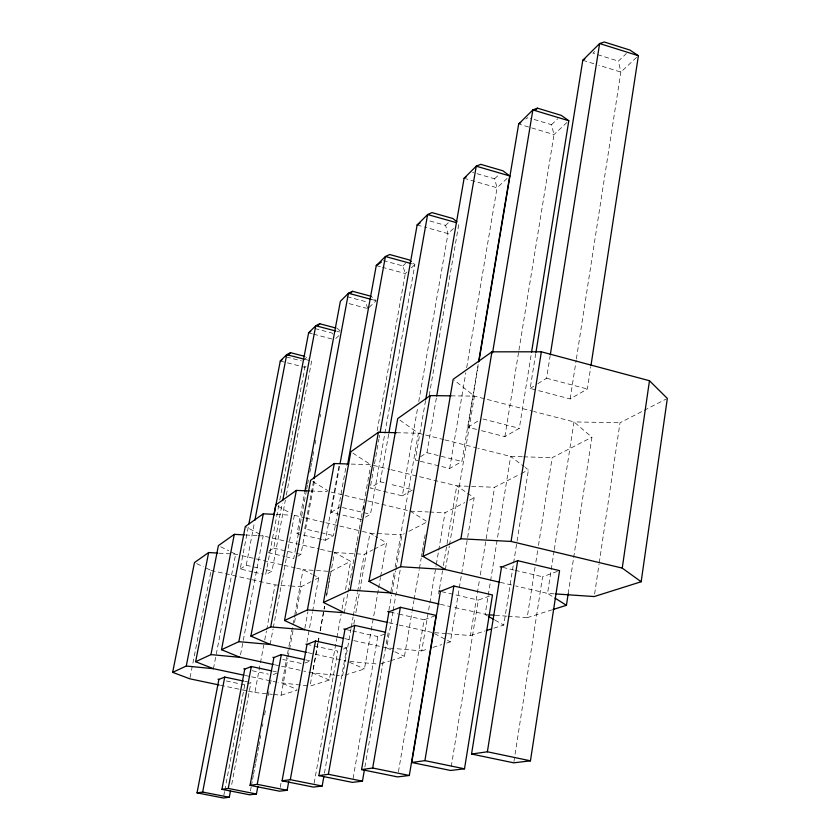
<?xml version="1.0" encoding="UTF-8"?>
<svg xmlns="http://www.w3.org/2000/svg" width="840" height="840" viewBox="0 0 840 840"><rect width="100%" height="100%" fill="white"/><g stroke="black" fill="none" stroke-linecap="round" stroke-linejoin="round"><path stroke-width="0.63" stroke-dasharray="4.2 3.15" d="M594.625 593.953L599.046 564.123M599.235 562.821L620.014 422.772L643.094 410.907M568.197 593.67L573.489 558.758M573.688 557.466L591.917 437.22L573.982 421.901L533.642 411.464M554.106 550.851L547.544 593.397L553.844 597.366M554.305 549.559L573.982 421.901L620.014 422.772M535.763 353.567L530.166 388.458L570.171 398.937L587.37 389.004L590.751 366.954M513.944 761.544L542.598 576.775L558.359 571.063M570.171 398.937L576.188 360.181M576.387 358.89L620.865 72.093L618.387 61.131L626.42 53.487M508.064 616.245L527.184 617.673L535.038 567.347M535.846 562.18L537.663 550.567M538.472 545.412L552.174 457.653L591.917 437.22M493.868 628.173L503.748 625.065L513.408 564.28M513.607 562.989L528.413 469.875L525.273 467.502M537.831 383.681L546.577 378.231L550.063 356.265M481.457 430.679L504.882 436.632L519.309 428.306L531.374 353.356M451.238 766.605L478.306 600.106L491.306 595.392M504.882 436.632L518.742 351.435M518.952 350.144L554.001 134.578L551.502 124.698L530.387 118.367M447.479 633.707L470.421 635.565L479.451 580.115M480.291 574.959L494.571 487.274L520.244 474.075M446.659 643.062L450.387 641.875L459.102 589.113M459.322 587.832L461.444 574.959M461.654 573.678L474.201 497.753L467.019 492.849M438.648 593.88L439.299 590.026M439.509 588.735L442.533 570.727M443.394 565.582L446.838 545.002M447.058 543.722L456.761 485.835L494.571 487.274M420.357 461.265L449.652 468.52L461.916 461.444L478.149 364.55M476.532 429.419L467.901 427.224L478.485 364.004M445.389 569.53L449.284 546.231M449.505 544.94L474.401 396.123L454.156 380.121M398.444 771.75L424.106 619.784L436.128 615.416M449.652 468.52L465.822 372.792M466.694 367.616L497.07 187.792L494.582 178.804L472.574 172.421M353.861 640.615L386.705 647.871L421.743 650.905L436.107 565.688M436.328 564.396L438.501 551.481M438.721 550.19L445.032 512.746L464.867 502.551M390.757 660.681L404.439 656.365L411.936 612.381M412.156 611.079L413.921 600.736M414.151 599.445L419.223 569.688M419.444 568.397L421.207 558.044M421.428 556.752L422.09 552.867M422.31 551.575L423.192 546.399M423.413 545.107L424.294 539.931M424.515 538.639L425.177 534.755M364.906 766.973L388.122 632.846M429.219 395.367L458.976 223.388M392.952 611.751L386.705 647.871L393.803 651.263M393.173 610.47L400.312 569.195M420.578 456.697L426.951 452.729L436.495 397.226M353.073 778.501L377.8 636.583L385.822 633.675M384.006 482.727L380.237 481.803L370.188 488.061L402.318 495.852L417.627 408.019M418.751 401.562L448.014 233.636L445.568 225.404L426.163 219.933M390.863 591.644L394.223 572.324M395.115 567.178L418.373 433.219L397.73 418.582M388.878 610.428L391.545 595.067M391.766 593.786L395.766 570.738M395.987 569.457L401.982 534.881L404.292 533.694M425.565 400.554L415.265 460.005L419.087 460.95M345.051 675.077L364.445 668.966L370.986 631.638M371.207 630.347L378.431 589.155M378.651 587.874L380.457 577.574M380.678 576.293L386.547 542.819L375.48 536.393M324.45 773.125L346.731 647.861L342.983 647.042M365.389 517.178L370.493 514.238L414.887 264.6L413.007 263.036M351.036 628.499L342.626 675.843L336.105 675.213M351.267 627.228L353.084 616.99M353.315 615.71L357.409 592.683M357.641 591.402L364.235 554.295L373.159 549.707M353.819 624.099L354.953 617.704M355.866 612.581L369.957 533.18L401.982 534.881M380.237 481.803L388.71 434.028M317.751 643.598L310.034 686.112L329.322 680.033L336.725 638.736M336.956 637.445L341.124 614.219M342.048 609.053L344.589 594.856M345.524 589.691L350.606 561.299L334.488 552.531L326.582 596.085M344.316 612.749L347.77 593.439M347.991 592.148L352.832 565.121M353.062 563.829L354.9 553.539M355.131 552.248L356.979 541.947M357.21 540.666L359.048 530.365M359.279 529.074L361.127 518.784M361.347 517.493L370.566 466.001M314.139 783.237L337.774 651.115L308.301 644.658M363.143 509.24L363.836 505.376M377.192 430.679L405.3 273.546L402.906 265.954L383.512 260.631M370.65 485.489L378.935 439.058M379.166 437.766L379.628 435.194M317.982 642.317L319.158 635.87M320.093 630.725L324.534 606.239M326.634 594.647L328.041 586.919M328.272 585.627L330.141 575.327M317.982 643.493L312.627 672.956L329.322 680.033M318.213 642.212L319.368 635.807M320.303 630.683L324.723 606.333M280.235 787.332L281.18 782.187M322.949 539.679L325.416 540.256L339.066 465.623M306.957 642.138L312.375 612.486M312.617 611.205L318.738 577.689L313.152 574.812M361.305 519.54L331.149 512.369L339.843 464.814M325.416 540.256L333.48 535.605L346.395 464.625M287.259 655.211L282.062 683.308L297.077 689.367M287.5 653.94L288.677 647.556M288.918 646.275L294.588 615.625M294.819 614.345L303.082 569.646L329.584 571.379M273.578 694.47L281.064 695.247L287.91 658.235M288.141 656.953L289.317 650.57M289.558 649.299L293.097 630.147M294.514 622.493L295.459 617.379M295.691 616.109L301.119 586.75L311.031 581.648M304.826 628.436L307.902 611.678M321.709 539.396L297.024 533.62L304.689 492.544M250.446 790.933L251.16 787.07M251.402 785.778L252.368 780.633M252.609 779.341L253.323 775.477M253.565 774.186L254.531 769.03M254.762 767.739L255.486 763.875M255.728 762.583L256.452 758.72M256.683 757.428L257.649 752.283M257.891 750.992L258.605 747.127M258.846 745.836L260.767 735.525M262.447 726.505L262.93 723.933M264.611 714.903L265.818 708.466M268.212 695.583L268.937 691.708M270.375 683.981L271.1 680.117M306.474 490.298L293.758 558.537L286.094 556.773M306.716 489.017L307.44 485.153M307.681 483.861L308.395 480.007M309.834 472.28L310.558 468.416M310.8 467.124L311.514 463.26M311.756 461.979L312.721 456.824M312.953 455.543L313.677 451.679M315.116 443.951L315.84 440.087M320.156 416.913L320.639 414.341M313.541 481.215L304.689 528.843L319.715 532.371M297.843 556.185L300.899 554.421L314.78 479.64M248.483 691.183L254.856 692.528L263.771 645.12M264.736 639.996L266.427 631.029M266.668 629.748L275.1 584.913L289.411 585.921M270.165 644.448L273.042 629.107M273.273 627.827L294.357 515.319L291.081 513.492M223.808 795.428L224.542 791.574M224.784 790.283L244.755 684.873L250.929 682.626L231.231 786.975M278.806 505.207L265.618 574.791L271.981 571.116L285.358 500.241M279.783 500.062L304.931 367.353L304.038 364.885M268.863 551.155L273.714 548.131L282.219 503.139M286.335 495.096L311.64 361.084L308.942 358.617M240.524 654.78L263.183 535.952L245.291 526.565M213.444 668.703L235.631 554.2L229.887 551.345M252.903 571.893L240.188 569.005L248.357 526.638M240.188 569.005L246.236 565.247L254.373 522.869M190.06 677.534L211.092 570.444L204.446 567.294M594.699 51.471L592.956 53.193L618.387 61.131M303.597 360.35L307.146 356.979M402.906 265.954L405.626 263.372M445.568 225.404L448.287 222.81M494.582 178.804L499.244 174.374M551.502 124.698L557.739 118.766M306.033 366.314L304.931 367.353L301.235 366.397M335.79 338.51L339.37 335.171M369.169 307.314L376.226 300.72L371.028 296.247M406.875 272.076L405.3 273.546L382.568 267.341M411.327 267.918L414.887 264.6L411.201 263.582M453.474 228.522L448.014 233.636L424.546 227.052M507.087 178.416L497.07 187.792L464.111 178.269M566.905 122.525L554.001 134.578L519.887 124.394M636.562 57.414L620.865 72.093L598.763 65.226M525.851 119.049L527.909 117.621M297.024 533.62L299.219 532.256M331.149 512.369L339.895 506.93M467.901 427.224L480.585 419.328M530.166 388.458L536.739 384.363M402.318 495.852L412.881 489.762L389.025 483.945M315.441 579.38L318.738 577.689M330.844 571.462L350.606 561.299M374.272 549.129L386.547 542.819M408.912 531.321L427.382 521.819L411.411 511.822M469.529 500.147L474.201 497.753M521.409 473.477L528.413 469.875M644.249 410.308L666.183 399.031M273.21 674.541L276.685 673.281M305.067 662.981L309.55 661.353M343.371 649.078L346.731 647.861M281.064 695.247L297.003 690.218M380.804 663.81L389.508 661.07M421.743 650.905L427.98 648.942M432.957 647.377L441.672 644.626M470.421 635.565L485.226 630.903M527.184 617.673L551.712 609.945M450.986 395.85L474.401 396.123L532.381 411.138M396.428 432.716L418.373 433.219L443.656 439.582M522.333 456.781L510.647 456.445L477.781 448.171M523.625 456.824L552.174 457.653M351.236 464.079L370.797 464.719L352.937 453.159M310.527 490.991L327.306 491.683M410.351 511.151L428.337 511.98M429.618 512.033L445.032 512.746M276.244 514.437L291.764 515.193M245.606 534.975L256.904 535.605M258.163 535.678L263.183 535.952L287.375 541.579M334.488 552.531L364.235 554.295M218.925 553.172L235.631 554.2L240.723 555.366M554.033 593.838L547.544 593.397L515.624 585.942M290.714 586.016L301.119 586.75M487.673 614.733L451.931 606.952M495.317 615.3L506.793 616.15M434.731 632.678L446.197 633.601M349.818 661.479L378.262 664.083M334.803 675.087L312.627 672.956L303.713 671.045M307.493 685.86L278.25 682.5M254.856 692.528L272.328 694.344M226.296 680.957L239.831 683.823M241.07 684.086L244.755 684.873M220.427 685.262L247.212 690.911M245.217 675.465L250.299 676.547M251.57 676.82L276.98 682.227M244.692 681.303L250.929 682.626M274.428 664.734L302.442 670.761M272.706 671.097L276.476 671.905M252.2 670.719L268.338 674.163M305.571 659.841L309.404 660.671M282.702 659.442L301.57 663.526M308.06 652.712L345.965 660.965M346.248 629.58L351.298 630.693M352.558 630.976L377.8 636.583M345.019 638.663L352.601 640.332M390.191 612.119L397.73 613.82M398.979 614.103L424.106 619.784M388.878 622.755L397.793 624.75M399.074 625.034L432.18 632.468M254.173 572.187L263.078 574.214M211.092 570.444L250.782 579.411M252.063 579.705L275.1 584.913M241.994 555.66L282.723 564.984M283.994 565.278L295.449 567.903M296.719 568.197L303.082 569.646L312.029 574.245M440.433 604.317L450.649 606.659M246.236 565.247L260.946 568.596M265.85 569.72L271.981 571.116M273.714 548.131L294.714 552.993M295.953 553.276L300.899 554.421M441.672 591.665L478.306 600.106M268.202 552.657L284.812 556.479M288.645 541.874L319.211 548.972M320.481 549.276L333.207 552.226M320.964 532.665L333.48 535.605M500.304 582.361L514.343 585.638M294.357 515.319L304.437 517.702M305.697 517.996L324.597 522.47M325.857 522.764L338.457 525.745M339.717 526.039L361.137 531.101M362.397 531.394L369.957 533.18L374.378 535.752M502.761 567.389L513.965 570.024M515.214 570.318L542.598 576.775M342.447 507.538L370.493 514.238M331.149 492.093L343.718 495.117M344.978 495.421L366.345 500.567M367.605 500.871L407.831 510.552M373.317 465.339L389.76 469.371M391.02 469.686L456.761 485.835L465.99 492.146M426.951 452.729L461.916 461.444M444.917 439.897L476.522 447.856M482.906 418.992L519.309 428.306M286.251 356.958L301.445 360.875M280.287 361.022L300.006 366.082M305.403 359.478L311.64 361.084M337.05 331.338L339.549 332M314.937 328.545L332.272 333.092L333.029 335.286M308.606 332.871L312.312 333.848M313.541 334.173L332.084 339.024M546.577 378.231L587.37 389.004M347.13 296.667L365.431 301.57L367.784 308.616M349.083 303.629L366.534 308.28M371.175 299.366L376.226 300.72M376.257 265.608L381.308 266.994M417.134 224.973L423.308 226.706M582.803 60.27L593.849 63.704M349.524 662.267L364.445 668.966M196.686 563.619L203.343 566.769M394.979 651.829L404.439 656.365M220.689 546.767L228.732 550.767M434.459 633.644L450.387 641.875M277.967 506.184L289.979 512.883M487.316 615.773L485.121 614.534L510.647 456.445L524.234 466.715M494.981 620.109L503.748 625.065M312.774 481.562L327.747 490.518M337.239 328.377L340.127 330.939"/><path stroke-width="1.26" d="M555.335 593.922L594.237 596.547L641.162 581.752L667.338 398.444L649.477 380.73L541.349 351.803L491.935 351.834L453.149 379.312L422.993 556.343L445.389 569.53L499.023 582.057M641.162 581.752L622.24 568.102L649.477 380.73M552.941 609.557L566.433 605.304L568.197 593.67M501.522 567.095L471.544 754.037L513.744 762.836L530.45 760.82L559.566 570.623L517.671 560.679L501.522 567.095L500.073 566.748M590.95 365.663L638.4 55.703L630 50.085L604.254 42L599.634 43.544L582.803 60.27L535.972 352.275M471.544 754.037L487.379 751.79L517.671 560.679M550.274 354.974L599.634 43.544L638.4 55.703M440.412 591.381L411.757 762.489L450.608 770.48L464.51 768.8L492.481 594.962L453.884 586.026L440.412 591.381L439.079 591.066M531.573 352.065L568.806 120.74L561.309 115.374L537.442 108.171L532.865 109.914L518.668 124.026L478.916 361.431M422.993 556.343L460.908 538.776L511.067 541.443L541.349 351.803M460.908 538.776L491.935 351.834M411.757 762.489L424.914 760.63L453.884 586.026M492.576 352.779L532.865 109.914L568.806 120.74M388.931 611.835L361.578 769.587L397.572 776.905L409.322 775.477L436.128 615.416L400.344 607.299L388.931 611.835L387.692 611.551M478.58 361.967L509.733 175.948L502.981 170.825L480.732 164.335L476.249 166.194L464.111 178.269L425.796 399.262M385.644 632.289L354.774 625.401L344.988 629.297L318.875 775.625L352.391 782.376L362.45 781.158L364.466 769.545M430.164 395.598L397.73 418.582L368.991 581.364L400.575 566.727L430.164 395.598L450.986 395.85M361.578 769.587L372.687 768.012L400.344 607.299M436.716 395.934L476.249 166.194L509.733 175.948M341.733 646.769L315.514 641.004L307.02 644.385L282.082 780.822L313.446 787.091L322.161 786.03L323.768 776.99M318.875 775.625L328.377 774.28L354.774 625.401M388.941 432.737L427.634 214.536L432.002 212.604L452.823 218.495L456.929 221.76M378.368 432.296L350.826 451.805L323.453 602.469L350.175 590.09L378.368 432.296L396.428 432.716M380.079 432.611L417.134 224.973L427.634 214.536L456.467 222.673M340.084 463.533L376.257 265.608L385.423 256.494L389.676 254.531L409.248 259.917L411.128 261.482M304.3 659.568L281.337 654.581L273.903 657.542L250.058 785.358L279.531 791.196L287.144 790.272L288.771 781.305M282.082 780.822L290.304 779.667L315.514 641.004M347.644 464.331L385.423 256.494L409.973 263.245M334.288 463.522L310.632 480.281L284.529 620.508L307.43 609.893L334.288 463.522L348.631 463.995M304.92 491.264L340.368 301.298L348.443 293.265L352.558 291.291L371.028 296.247M250.058 785.358L257.24 784.34L281.337 654.581M314.013 478.643L348.443 293.265L371.175 299.366M271.446 670.824L251.317 666.519L244.755 669.123L221.928 789.327L249.722 794.808L256.431 793.989L257.859 786.314M296.331 490.413L275.782 504.966L250.887 636.101L270.721 626.903L296.331 490.413L309.236 490.938M273.998 515.141L308.606 332.871L315.767 325.752L319.767 323.768L335.99 328.041M221.928 789.327L228.26 788.435L251.317 666.519M282.702 500.577L315.767 325.752L335.8 331.012M243.442 681.041L224.742 677.072L218.904 679.392L197.033 792.855L223.325 798L229.278 797.275L230.496 790.839M263.309 513.807L245.291 526.565L221.508 649.708L238.854 641.676L263.309 513.807L273.661 514.311M248.85 524.076L280.287 361.022L286.692 354.659L290.567 352.695L304.773 356.36M197.033 792.855L202.65 792.057L224.742 677.072M254.867 520.307L286.692 354.659L304.154 359.153M234.308 534.345L218.39 545.633L195.626 661.7L210.934 654.612L234.308 534.345L244.356 534.912M208.646 552.531L194.471 562.569L172.662 672.347L186.27 666.036L208.646 552.531L217.644 553.087M287.973 355.257L290.567 352.695M318.161 325.364L319.767 323.768M350.753 293.076L352.558 291.291M535.71 109.893L537.442 108.171M582.803 60.27L584.829 58.852M518.668 124.026L520.726 122.609M464.111 178.269L466.231 176.809M417.134 224.973L420.063 222.957M376.257 265.608L381.433 262.059M308.606 332.871L310.716 331.433M280.287 361.022L282.272 359.667M486.465 630.514L491.4 628.95M400.575 566.727L445.389 569.53M350.175 590.09L390.642 592.935L439.163 604.034M488.954 614.827L494.046 615.206M307.43 609.893L344.316 612.749L387.608 622.461M270.721 626.903L304.594 629.727L343.76 638.379M238.854 641.676L270.165 644.448L306.8 652.428M210.934 654.612L240.041 657.332L273.147 664.461M186.27 666.036L213.444 668.703L243.947 675.192M202.65 792.057L229.278 797.275M228.26 788.435L256.431 793.989M257.24 784.34L287.144 790.272M290.304 779.667L322.161 786.03M328.377 774.28L362.45 781.158M372.687 768.012L409.322 775.477M424.914 760.63L464.51 768.8M487.379 751.79L530.45 760.82M218.001 679.203L218.904 679.392M219.146 684.989L189.819 678.804L172.662 672.347M243.799 668.913L244.755 669.123M272.885 657.321L273.903 657.542M305.939 644.144L307.02 644.385M343.833 629.034L344.988 629.297M511.067 541.443L622.24 568.102M195.626 661.7L213.444 668.703M221.508 649.708L240.041 657.332M250.887 636.101L270.165 644.448M284.529 620.508L304.594 629.727M323.453 602.469L344.316 612.749M368.991 581.364L390.642 592.935M488.407 616.392L493.889 619.49M554.894 598.028L566.433 605.304"/></g></svg>
